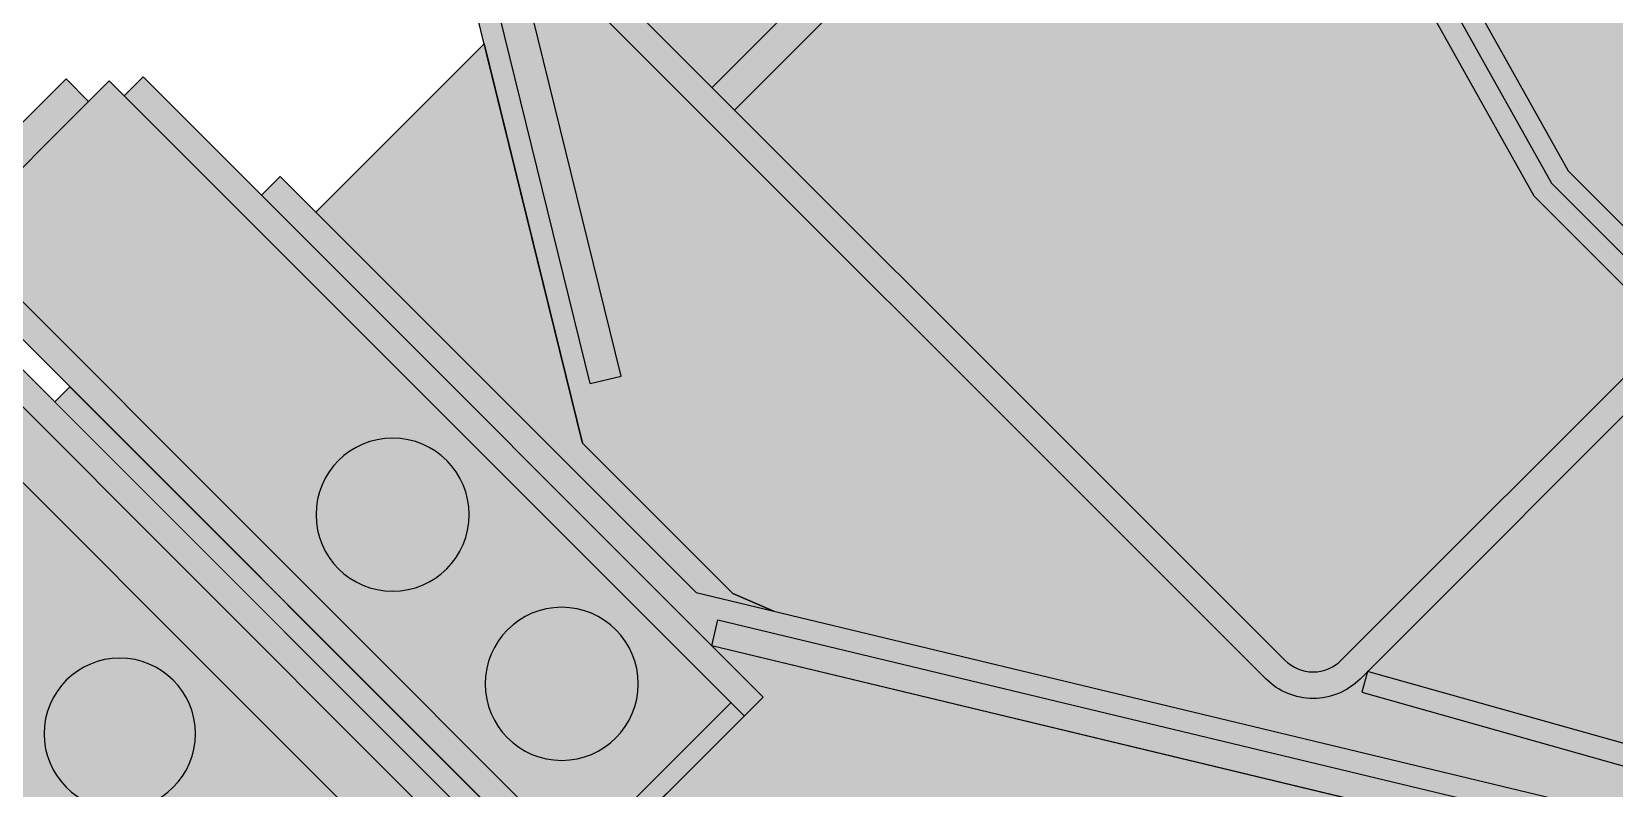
# Model space of a CAD drawing. Header units: millimetres. Extents: x -4300 to 16918, y -16722 to 12457.
# Drawn here: x 5753 to 6349, y 11408 to 11692 of the extents above; entities that cross this region are included whole.
import ezdxf
from ezdxf.enums import TextEntityAlignment as Align

# ---------------------------------------------------------------- set-up
doc = ezdxf.new("R2010")
doc.units = ezdxf.units.MM
doc.set_wipeout_variables(frame=1)
doc.layers.add('Техника KA-1300SL', color=250, linetype='Continuous')
doc.layers.add('Техника KA-1300SL Штрих', color=7, linetype='Continuous', true_color=0xffe79e)
doc.styles.add('arial', font='arial.ttf')

# ---------------------------------------------------------------- blocks, each defined once
blk = doc.blocks.new('KA-1300SL-20231013.110244')
at = {"color": 0, "linetype": 'ByBlock', "lineweight": -2, "transparency": 16777216}
blk.add_wipeout([(375.7105172820875, 2.000000000005457), (244.9999999999991, 59.09985754957415), (235, 59.09985754957415), (235, -834.9999999999927), (10800, -834.9999999999927), (10800, 2.000000000005457)], dxfattribs=at)
blk.add_wipeout([(235.0000000000001, -1100.0358827208324), (336.0986595006398, -1137.506702498634), (336.0986595006398, -1137.506702498634), (362.31247075146194, -1138.0578909556234), (383.2360157149091, -1122.256847471997), (389.87913094075793, -1096.8927640250251), (379.38748692588723, -1072.863758326202), (379.3874869258871, -1072.863758326202), (235.0000000000001, -916.4977650065041), (235.0000000000001, 65.00000000000045), (229.0000000000001, 65.00000000000773), (20, 109.99999999999363), (-136, 110.00000000000819), (-136, 110.00000000000819), (-145.56708580912846, 108.0969883127882), (-153.6776695296652, 102.67766952966804), (-159.0969883127832, 94.56708580912937), (-161.0000000000001, 85.00000000000045), (-161.0000000000001, -1210.3550608977162), (-321.8488701025344, -1238.7170565132687), (-319.7650919706647, -1250.5347495500969), (-306.3224661419662, -1248.1644519242723), (-258.5692172835551, -1518.9865840026246), (-272.01184311199177, -1521.356881627747), (-269.9280649799912, -1533.174574664466), (-136.97901832360367, -1509.7320706789028), (-138.020907389684, -1503.8232241608453), (48.24448814801883, -1470.9796093552204), (48.24448814801883, -1470.9796093552204), (113.41930336732162, -1448.8441153564472), (168.90833350553663, -1408.1169233619057), (209.564495571829, -1352.5758293910503), (231.616582181193, -1287.3727458012913), (235.0000000000001, -1248.4130571736346)], dxfattribs=at)
at = {"layer": 'Техника KA-1300SL Штрих', "transparency": 16777216}
h = blk.add_hatch(color=256, dxfattribs=at)
h.dxf.hatch_style = 1
h.set_gradient(color1=(132, 132, 132), color2=(173, 173, 173), rotation=90.00000000000003, tint=1)
h.paths.add_polyline_path([(10800, 2.000000000007276), (375.7105172820884, 2.000000000007276), (245, 59.09985754957597), (235, 59.09985754957597), (235, -834.9999999999927), (10800, -834.9999999999927)])
at = {"color": 0, "linetype": 'ByBlock', "lineweight": -2, "transparency": 16777216}
blk.add_lwpolyline([(10800, 2.000000000007276), (375.7105172820884, 2.000000000007276), (245, 59.09985754957597), (235, 59.09985754957597), (235, -834.9999999999927), (10800, -834.9999999999927)], close=True, dxfattribs=at)
blk = doc.blocks.new('*U11')
at = {"color": 0, "linetype": 'ByBlock', "lineweight": -2, "transparency": 16777216}
for points in [[(-31.12954282840656, 57.29868490169611, -0.4380989961391097), (-24.10920322019956, 59.48592638766786), (28.59626097405271, 29.0409360264639, -0.3788253508569321), (30.76939122463227, 22.88138177725705)], [(11.98380910720152, 18.43281481949452), (-11.05278267247195, 31.73265417774746, 0.4988806752698235), (-25.83430174706155, 25.24148589671677, 0.1090147046487763), (-25.83430174727982, -25.2414587232488, 0.4976172792737098), (-11.05278267247195, -31.77496071013229), (11.98380910720152, -18.42573202799758, 0.2997912501848894), (16.93332492318586, -8.583145340908231, -0.05852156061447833), (16.92274149486911, 8.583172514903708, 0.2997832348306844), (11.98380910720152, 18.43281481949452)], [(-31.13033125392394, -57.29862272370883, 0.4380989961391097), (-24.11002174267196, -59.48596080885909), (28.5958613675466, -29.04169567407735, 0.3788253508569321), (30.76907637296245, -22.88217132757927)]]:
    blk.add_lwpolyline(points, format="xyb", dxfattribs=at)
blk = doc.blocks.new('*U12')
at = {"color": 0, "linetype": 'ByBlock', "lineweight": -2, "transparency": 16777216}
for p, rotation in [((-84464.70520002277, -24813.85402428783), 299.9999999999998), ((-84375.52993347369, -24814.00224616328), 240), ((-84331.07066410869, -24891.30440332175), 180), ((-84464.96192784184, -24968.31011672934), 59.99999999999997), ((-84375.78666129276, -24968.45833860478), 120)]:
    blk.add_blockref('*U11', p, dxfattribs=dict(at, rotation=rotation))
blk.add_blockref('*U11', (-84509.42119720684, -24891.00795957086), dxfattribs=at)
blk = doc.blocks.new('KA-1300SL-20231013.09413601')
at = {"color": 0, "linetype": 'ByBlock', "lineweight": -2, "transparency": 16777216}
blk.add_wipeout([(142.54761623059025, 55.58036620045766), (112.61859990880018, 103.56664981827981), (67.30222638674077, 137.4023665130572), (12.790183600236489, 152.46445882064734), (-43.46941353229275, 146.6949559022366), (-93.78967742990983, 120.88215917824294), (-131.29522626730812, 78.5529347600521), (-150.8615843591163, 25.490829030415114), (-149.81535191781407, -31.054151570154602), (-128.2994782635125, -83.35612681327692), (-89.2537303056094, -124.26894876248917), (-38.013024935865786, -148.20259759945458), (18.42149383081748, -151.8869598255287), (72.33903843899678, -134.81863193832655), (116.3727217233249, -99.32970169443885), (144.50611288029174, -50.26910920464974), (153.000000000002, -5.684341886080802e-14)], dxfattribs=at)
at = {"layer": 'Техника KA-1300SL Штрих', "true_color": 0xadadad, "transparency": 16777216}
h = blk.add_hatch(color=253, dxfattribs=at)
h.dxf.hatch_style = 1
edge = h.paths.add_edge_path()
edge.add_arc((0, 0), 153.000000000002, 0, 360)
edge = h.paths.add_edge_path(flags=16)
edge.add_line((-77.19145744187699, 18.58103669493721), (-100.2280492215505, 31.88087605319015))
edge.add_arc((-105.1755221950719, 23.07150348761639), 10.10359014523097, 60.68079395264778, 166.7356825242701)
edge.add_arc((-0.6144619756669556, 0.1482354616820488), 117.1467979693553, 167.5569716272217, 192.4430283722829)
edge.add_arc((-105.1492115843414, -22.77272425474873), 10.12972917618016, 193.2428800542245, 299.065805034073)
edge.add_line((-100.2280492215505, -31.6267388346896), (-77.19145744187699, -18.2775101525549))
edge.add_arc((-82.18688606677398, -9.599703651611552), 10.01292329014134, 299.9271270726693, 366.6802098051511)
edge.add_arc((0.8349219088268001, 0.1932922857968795), 73.5844690890839, 173.3368871933395, 186.7337611196643, ccw=False)
edge.add_arc((-82.19777210271917, 9.907614827562503), 10.01456106740666, 353.2549834382153, 420.0063806670689)
edge = h.paths.add_edge_path(flags=16)
edge.add_arc((-115.7860532461219, 55.30329076004578), 5.001424457439126, 59.98847435161258, 154.6211849401665, ccw=False)
edge.add_line((-113.2844697692781, 59.63414826311055), (-60.5790055750258, 29.18915790190658))
edge.add_arc((-62.97399530359047, 24.88106589186523), 4.929060008451142, -22.062747156790124, 60.92908422779419, ccw=False)
edge = h.paths.add_edge_path(flags=16)
edge.add_arc((-115.7868121760592, -55.00684700914642), 5.001424457439487, 205.378026673887, 300.0107372624409)
edge.add_line((-113.2852882917505, -59.3377389334164), (-60.57940518153191, -28.89347379863466))
edge.add_arc((-62.97433563081888, -24.58534883410911), 4.929060008448888, 299.0701273862187, 382.0619587708031)
edge = h.paths.add_edge_path(flags=16)
edge.add_line((-54.68737852740955, -57.55924475234247), (-77.72367316774546, -70.85959877102499))
edge.add_arc((-72.56826922131759, -79.54892233341835), 10.10359014523097, 120.6807939526477, 226.73568252427)
edge.add_arc((-0.435606663396392, -0.4580219497463958), 117.1467979693553, 227.5569716272216, 252.4430283722828)
edge.add_arc((-32.85284807418484, -102.4482505473192), 10.12972917618016, 253.2428800542245, 359.065805034073)
edge.add_line((-22.72446534108278, -102.6134062149649), (-22.76694061090255, -75.98851817608853))
edge.add_arc((-32.77985580229373, -75.97578301756961), 10.01292329014133, 359.9271270726692, 426.680209805151)
edge.add_arc((0.2500649245532003, 0.8197097261183757), 73.5844690890839, 233.33688719333952, 246.7337611196642, ccw=False)
edge.add_arc((-49.67913218294468, -66.23155136165762), 10.01456106740665, 53.25498343821529, 120.0063806670689)
edge = h.paths.add_edge_path(flags=16)
edge.add_arc((-105.7870813341424, -72.62201813505654), 5.001424457439119, 119.98847435161241, 214.6211849401665, ccw=False)
edge.add_line((-108.286922213545, -68.29015454289002), (-55.56805504564386, -37.86837881301843))
edge.add_arc((-53.03463278738962, -42.09654676477891), 4.929060008451144, 37.93725284320982, 120.9290842277943, ccw=False)
edge = h.paths.add_edge_path(flags=16)
edge.add_arc((-10.25607919602933, -127.7777442722581), 5.001424457439493, 265.3780266738869, 360.0107372624407)
edge.add_line((-5.254654826412306, -127.7768070024082), (-5.267220277572854, -66.91004073267489))
edge.add_arc((-10.1956311641734, -66.8300488597915), 4.929060008448895, 359.0701273862187, 442.0619587708031)
edge = h.paths.add_edge_path(flags=16)
edge.add_line((22.50407891446744, -76.14028144727966), (22.50437605380498, -102.7404748242151))
edge.add_arc((32.60725297375426, -102.6204258210347), 10.10359014523097, 180.6807939526478, 286.73568252427)
edge.add_arc((0.1788553122705991, -0.6062574114283876), 117.1467979693553, 287.5569716272216, 312.4430283722828)
edge.add_arc((72.29636351015657, -79.67552629257052), 10.12972917618015, 313.2428800542244, 419.065805034073)
edge.add_line((77.5035838804677, -70.9866673802753), (54.42451683097445, -57.71100802353364))
edge.add_arc((49.40703026448026, -66.37607936595806), 10.01292329014134, 59.92712707266925, 126.6802098051511)
edge.add_arc((-0.5848569842735856, 0.6264174403215534), 73.5844690890839, 293.33688719333946, 306.7337611196642, ccw=False)
edge.add_arc((32.51863991977449, -76.13916618922012), 10.01456106740665, 113.2549834382153, 180.0063806670688)
edge = h.paths.add_edge_path(flags=16)
edge.add_arc((9.998971911979444, -127.9253088951023), 5.00142445743912, 179.9884743516125, 274.62118494016636, ccw=False)
edge.add_line((4.997547555733021, -127.9243028060006), (5.010950529381937, -67.05753671492499))
edge.add_arc((9.939362516200843, -66.97761265664411), 4.929060008451141, 97.93725284320988, 180.9290842277943, ccw=False)
edge = h.paths.add_edge_path(flags=16)
edge.add_arc((105.5307329800299, -72.7708972631117), 5.001424457439494, 325.3780266738869, 420.0107372624407)
edge.add_line((108.0306334653382, -68.43906806899184), (55.31218490395908, -38.01656693404021))
edge.add_arc((52.7787044666455, -42.24470002568238), 4.929060008448885, 59.07012738621867, 142.0619587708031)
edge = h.paths.add_edge_path(flags=16)
edge.add_line((77.19145744187699, -18.58103669493721), (100.2280492215505, -31.88087605319015))
edge.add_arc((105.1755221950719, -23.07150348761639), 10.10359014523097, 240.6807939526478, 346.7356825242701)
edge.add_arc((0.6144619756669556, -0.1482354616820524), 117.1467979693553, 347.5569716272217, 372.4430283722828)
edge.add_arc((105.1492115843414, 22.77272425474873), 10.12972917618016, 13.2428800542245, 119.065805034073)
edge.add_line((100.2280492215505, 31.6267388346896), (77.19145744187699, 18.2775101525549))
edge.add_arc((82.18688606677398, 9.599703651611552), 10.01292329014134, 119.9271270726693, 186.6802098051511)
edge.add_arc((-0.8349219088268001, -0.1932922857968777), 73.5844690890839, -6.663112806660479, 6.733761119664223, ccw=False)
edge.add_arc((82.19777210271917, -9.907614827562503), 10.01456106740666, 173.2549834382154, 240.0063806670689)
edge = h.paths.add_edge_path(flags=16)
edge.add_arc((115.7860532461219, -55.30329076004578), 5.001424457439128, 239.98847435161258, 334.6211849401664, ccw=False)
edge.add_line((113.2844697692781, -59.63414826311055), (60.5790055750258, -29.18915790190658))
edge.add_arc((62.97399530359047, -24.88106589186523), 4.929060008451142, 157.9372528432098, 240.9290842277942, ccw=False)
edge = h.paths.add_edge_path(flags=16)
edge.add_arc((115.7868121760592, 55.00684700914642), 5.001424457439497, 25.37802667388686, 120.0107372624408)
edge.add_line((113.2852882917505, 59.3377389334164), (60.57940518153191, 28.89347379863466))
edge.add_arc((62.97433563081888, 24.58534883410911), 4.929060008448888, 119.0701273862187, 202.0619587708031)
edge = h.paths.add_edge_path(flags=16)
edge.add_line((54.68737852740952, 57.55924475234246), (77.72367316774546, 70.85959877102495))
edge.add_arc((72.56826922131759, 79.5489223334183), 10.10359014523097, 300.6807939526477, 406.73568252427)
edge.add_arc((0.4356066633963067, 0.4580219497464384), 117.1467979693553, 47.55697162722158, 72.44302837228277)
edge.add_arc((32.85284807418487, 102.4482505473193), 10.12972917618015, 73.24288005422444, 179.065805034073)
edge.add_line((22.72446534108281, 102.6134062149649), (22.76694061090255, 75.98851817608856))
edge.add_arc((32.77985580229373, 75.97578301756963), 10.01292329014133, 179.9271270726692, 246.680209805151)
edge.add_arc((-0.2500649245532784, -0.8197097261183188), 73.58446908908388, 53.33688719333941, 66.73376111966422, ccw=False)
edge.add_arc((49.67913218294466, 66.23155136165761), 10.01456106740665, 233.2549834382152, 300.0063806670688)
edge = h.paths.add_edge_path(flags=16)
edge.add_arc((105.7870813341424, 72.62201813505645), 5.001424457439139, -60.011525648387305, 34.62118494016647, ccw=False)
edge.add_line((108.286922213545, 68.29015454288995), (55.56805504564382, 37.86837881301842))
edge.add_arc((53.03463278738959, 42.09654676477889), 4.929060008451137, 217.9372528432096, 300.92908422779414, ccw=False)
edge = h.paths.add_edge_path(flags=16)
edge.add_arc((10.2560791960294, 127.7777442722581), 5.001424457439508, 85.37802667388694, 180.0107372624408)
edge.add_line((5.254654826412349, 127.7768070024082), (5.267220277572846, 66.91004073267493))
edge.add_arc((10.1956311641734, 66.83004885979153), 4.929060008448896, 179.0701273862185, 262.061958770803)
edge = h.paths.add_edge_path(flags=16)
edge.add_line((-22.50407891446744, 76.14028144727963), (-22.50437605380494, 102.7404748242151))
edge.add_arc((-32.60725297375422, 102.6204258210347), 10.10359014523098, 0.6807939526476849, 106.7356825242699)
edge.add_arc((-0.1788553122707199, 0.6062574114283166), 117.1467979693553, 107.5569716272215, 132.4430283722827)
edge.add_arc((-72.29636351015657, 79.67552629257058), 10.12972917618015, 133.2428800542243, 239.0658050340729)
edge.add_line((-77.50358388046772, 70.98666738027536), (-54.42451683097449, 57.71100802353366))
edge.add_arc((-49.40703026448028, 66.37607936595808), 10.01292329014134, 239.9271270726692, 306.6802098051509)
edge.add_arc((0.5848569842734364, -0.6264174403216458), 73.5844690890839, 113.33688719333941, 126.73376111966411, ccw=False)
edge.add_arc((-32.51863991977449, 76.1391661892201), 10.01456106740666, 293.2549834382152, 360.0063806670688)
edge = h.paths.add_edge_path(flags=16)
edge.add_arc((-9.99897191197935, 127.9253088951022), 5.001424457439148, -0.011525648387419096, 94.6211849401663, ccw=False)
edge.add_line((-4.997547555732922, 127.9243028060005), (-5.010950529381958, 67.05753671492492))
edge.add_arc((-9.939362516200864, 66.97761265664404), 4.929060008451141, -82.06274715679018, 0.9290842277943057, ccw=False)
edge = h.paths.add_edge_path(flags=16)
edge.add_arc((-105.5307329800299, 72.77089726311182), 5.001424457439494, 145.3780266738869, 240.0107372624407)
edge.add_line((-108.0306334653382, 68.43906806899196), (-55.31218490395915, 38.01656693404023))
edge.add_arc((-52.77870446664556, 42.2447000256824), 4.929060008448895, 239.0701273862186, 322.061958770803)
at = {"color": 0, "linetype": 'ByBlock', "lineweight": -2, "transparency": 16777216}
for radius in [153.000000000002, 136.6930165093006]:
    blk.add_circle((0, 0), radius, dxfattribs=at)
blk.add_blockref('*U12', (84420.24593065777, 24891.15618144631), dxfattribs=at)
blk = doc.blocks.new('KA-1300SL-20231013.094315')
at = {"color": 0, "linetype": 'ByBlock', "lineweight": -2, "transparency": 16777216}
blk.add_blockref('KA-1300SL-20231013.09413601', (0, 0), dxfattribs=at)
blk.add_wipeout([(279.80263157899026, 12.500000000003638), (359.9999999999991, -119.99999999981992), (359.9999999999991, -199.9999999997617), (245, -489.9999999999018), (245, -517.9999999999945), (10509.50000000078, -517.9999999999945), (10509.50000000078, 12.500000000003638)], dxfattribs=at)
blk.add_wipeout([(90.00000000000352, -926.0000000000002), (90.00000000000352, -881.0000000000005), (65.0000000000037, -881.0000000000005), (65.0000000000037, -668.092666600351), (125.70421493865791, -559.999999999993), (245.00000000000358, -560.0000000000003), (245.00000000000358, -489.9999999998986), (360.00000000000364, -199.99999999976035), (360.00000000000364, -119.99999999981833), (245.00000000000358, 70.00000000000682), (48.507810593586385, 69.99999999999955), (48.507810593586385, 69.99999999999955), (46.82894667951359, 70.14193650059565), (45.19774117923225, 70.56371680837287), (43.66049961284011, 71.2533677191484), (42.26086011804358, 72.19131190553844), (42.26086011804358, 72.19131190553844), (20.00000000000358, 90.00000000000682), (18.733192953430205, 90.00000000000682), (18.726137335721432, 159.64400130478998), (-19.268363960927672, 159.64400130478998), (-19.26836396091312, 90.00000000000682), (-19.999999999996362, 90.00000000005775), (-52.941176470540086, 28.235294117726653), (-52.941176470540086, 28.235294117726653), (-57.3411531317945, 17.663299734620978), (-59.65252830674626, 6.4479350657118175), (-59.791112170772976, -5.002290013675065), (-57.751856927508925, -16.270311042623234), (-57.751856927508925, -16.270311042623234), (25.000000000003695, -309.9999999999932), (25.000000000003695, -559.9999999999059), (-29.999999999996362, -665.0000000000003), (-29.999999999996362, -690.9999999999931), (-34.49999999998181, -691.0000000000003), (-34.49999999998181, -699.5936186135955), (-50.49999999996726, -699.5936186136099), (-50.49999999996726, -866.5068283049189), (-34.49999999998181, -866.5068283049189), (-34.49999999998181, -905.9999999999931), (-29.999999999996362, -905.9999999999931), (-29.999999999996362, -936.999999999993), (-14.986010018485104, -936.999999999993), (-14.986010018485104, -945.3962589237129), (32.992190319000656, -981.415187265295), (32.992190319000656, -981.415187265295), (43.18729272394489, -985.1595235624862), (53.848098862423456, -983.0841007545888), (61.893998382445545, -975.7886454386079), (65.0000000000037, -965.3812960495709), (65.0000000000037, -936.999999999993), (65.0000000000037, -925.9999999999932)], dxfattribs=at)
at = {"layer": 'Техника KA-1300SL Штрих', "transparency": 16777216}
h = blk.add_hatch(color=256, dxfattribs=at)
h.dxf.hatch_style = 1
edge = h.paths.add_edge_path()
edge.add_line((65, -925.9999999999927), (90, -926))
edge.add_line((90, -926), (90, -881))
edge.add_line((90, -881), (65, -881))
edge.add_line((65, -881), (65, -668.0926666003506))
edge.add_line((65, -668.0926666003506), (125.7042149386543, -559.9999999999927))
edge.add_line((125.7042149386543, -559.9999999999927), (245, -560))
edge.add_line((245, -560), (245, -489.9999999998981))
edge.add_line((245, -489.9999999998981), (360, -199.9999999997599))
edge.add_line((360, -199.9999999997599), (360, -119.9999999998181))
edge.add_line((360, -119.9999999998181), (245, 70.00000000000728))
edge.add_line((245, 70.00000000000728), (48.50781059358269, 70))
edge.add_arc((48.50781059349414, 79.9999999998529), 9.999999999852903, 231.3401917458968, 270.0000000005074, ccw=False)
edge.add_line((42.26086011804, 72.1913119055389), (20, 90.00000000000728))
edge.add_line((20, 90.00000000000728), (18.73319295342662, 90.00000000000728))
edge.add_line((18.73319295342662, 90.00000000000728), (18.72613733571779, 159.6440013047904))
edge.add_line((18.72613733571779, 159.6440013047904), (-19.26836396093131, 159.6440013047904))
edge.add_line((-19.26836396093131, 159.6440013047904), (-19.26836396091676, 90.00000000000728))
edge.add_line((-19.26836396091676, 90.00000000000728), (-20, 90.00000000005821))
edge.add_line((-20, 90.00000000005821), (-52.94117647054372, 28.23529411772688))
edge.add_arc((5.047695594839752e-11, -2.972733170736319e-12), 60.00000000004422, 151.92751306408, 195.7340106926718)
edge.add_line((-57.75185692751256, -16.27031104262278), (25, -309.9999999999927))
edge.add_line((25, -309.9999999999927), (25, -559.9999999999054))
edge.add_line((25, -559.9999999999054), (-30, -665))
edge.add_line((-30, -665), (-30, -690.9999999999927))
edge.add_line((-30, -690.9999999999927), (-34.49999999998545, -691))
edge.add_line((-34.49999999998545, -691), (-34.49999999998545, -699.593618613595))
edge.add_line((-34.49999999998545, -699.593618613595), (-50.4999999999709, -699.5936186136096))
edge.add_line((-50.4999999999709, -699.5936186136096), (-50.4999999999709, -866.5068283049186))
edge.add_line((-50.4999999999709, -866.5068283049186), (-34.49999999998545, -866.5068283049186))
edge.add_line((-34.49999999998545, -866.5068283049186), (-34.49999999998545, -905.9999999999927))
edge.add_line((-34.49999999998545, -905.9999999999927), (-30, -905.9999999999927))
edge.add_line((-30, -905.9999999999927), (-30, -936.9999999999927))
edge.add_line((-30, -936.9999999999927), (-14.98601001848874, -936.9999999999927))
edge.add_line((-14.98601001848874, -936.9999999999927), (-14.98601001848874, -945.3962589237126))
edge.add_line((-14.98601001848874, -945.3962589237126), (32.99219031899702, -981.4151872652947))
edge.add_arc((44.79891401125109, -965.0195783883411), 20.20432416071552, 234.2417739831394, 358.9741798601409)
edge.add_line((65, -965.3812960495707), (65, -936.9999999999927))
edge.add_line((65, -936.9999999999927), (65, -925.9999999999927))
edge = h.paths.add_edge_path(flags=16)
edge.add_arc((44.79891401124769, -965.0195783883355), 14.65398759069567, 0, 360)
at = {"layer": 'Техника KA-1300SL Штрих', "true_color": 0xadadad, "transparency": 16777216}
h = blk.add_hatch(color=253, dxfattribs=at)
h.dxf.hatch_style = 1
h.paths.add_polyline_path([(10509.50000000077, 12.50000000000728), (279.8026315789903, 12.50000000000728), (360, -119.9999999998181), (360, -199.9999999997599), (245, -489.9999999998981), (245, -517.9999999999927), (10509.50000000077, -517.9999999999927)])
at = {"color": 0, "linetype": 'ByBlock', "lineweight": -2, "transparency": 16777216}
for points in [[(245, -560), (245, -489.9999999998981), (360, -199.9999999997599), (360, -119.9999999998181), (245, 70.00000000000728)], [(-57.75185692751256, -16.27031104262278), (25, -309.9999999999927), (25, -559.9999999999054)], [(-27.70688272616826, -64.66819650826801), (-35.3904503978556, -66.84132675885121), (32.76681655213179, -308.7784575782316), (32.76328874328465, -561.8458253141325), (-29.36142507604382, -680.3802026184676), (-22.23525120239356, -684.1196799977115), (40.77494263788685, -563.8037592249639), (40.78199825556658, -307.6636699821502), (-27.70688272616826, -64.66819650826801)], [(-25.6748648295179, -59.85626523912288), (-25.6748648295179, -71.85081532349068), (230.7439213123143, -71.85081532349068)], [(59.76160985966271, -59.85979304797365), (230.7439213123143, -59.85979304797365)], [(58.73148967594898, -936.9999999999927), (58.73148967594898, -790.9946490582734), (56.76650014740881, -791.0017046759604), (56.76650014740881, -668.0926666004088), (65, -668.0926666004088), (57.76487005149829, -664.0711423125722), (211.7184481932054, -389.85456053085), (218.7493712279393, -393.7951230144499), (125.7042149386543, -559.9999999999927)]]:
    blk.add_lwpolyline(points, dxfattribs=at)
for points in [[(342.1380135076033, -106.1799232267185), (246.0405004787317, 52.50091877176237, 0.2623283119862033), (228.9447387996624, 62.1459481631282), (-10.27597920650442, 62.1459481631282), (-10.27597920650442, 50.14081465221898)], [(342.1380135076033, -106.1799232267185), (331.87561756777, -112.4170892705952), (236.9810873561801, 44.35520814093252, 0.2634550839755456), (226.7081079898053, 50.14081465221898), (-10.27597920650442, 50.14081465221898)], [(233.7425588334008, 47.86890575388315), (230.7439213123143, 47.86890575388315), (230.7439213123143, -364.8741460757374, -0.4150989373929513), (215.7260390449082, -379.860278063501), (40.78199825556658, -379.860278063501), (40.78199825556658, -389.8686717662458), (215.722511236032, -389.8686717662458, 0.4144315572986084), (240.7346759708162, -364.8741460757374), (240.7346759708162, 37.86051205113472)]]:
    blk.add_lwpolyline(points, format="xyb", dxfattribs=at)
blk.add_lwpolyline([(10509.50000000077, 12.50000000000728), (279.8026315789903, 12.50000000000728), (360, -119.9999999998181), (360, -199.9999999997599), (245, -489.9999999998981), (245, -517.9999999999927), (10509.50000000077, -517.9999999999927)], close=True, dxfattribs=at)
blk = doc.blocks.new('KA-1300SL-20231013.092651')
at = {"color": 0, "linetype": 'ByBlock', "lineweight": -2, "transparency": 16777216}
blk.add_wipeout([(-245.99999999999994, -1082.499999999996), (-224.00000000000006, -1082.5000000000032), (-224.00000000000006, -1027.499999999996), (-245.99999999999994, -1027.499999999996), (-245.99999999999994, -654.858484731008), (-254.40036675921863, -654.858484731008), (-51, -322.8702358642545), (-51, -350.178828904674), (51, -350.178828904674), (51, -19.999999999995907), (41.00000000000006, -19.999999999995907), (41.00000000000006, -11.999999999996135), (30.00000000000003, -12.000000000003183), (30.00000000000003, 4.092726157978177e-12), (-29.999999999999943, -3.183231456205249e-12), (-29.999999999999943, -11.999999999996135), (-40.99999999999997, -12.000000000003183), (-40.99999999999997, -19.999999999995907), (-51, -20.000000000003183), (-51, -82.99999999999591), (-60.99999999999994, -83.00000000000341), (-61.000000000029104, -304.50000000003956), (-348.9999999999999, -774.5571428571599), (-348.9999999999999, -797.03144821645), (-362, -797.0314482164644), (-362, -1028.0239318420822), (-348.9999999999999, -1028.0239318420822), (-348.9999999999999, -1062.499999999996), (-341, -1062.499999999996), (-341, -1093.499999999996), (-325.993065636183, -1093.4999999999886), (-325.993065636183, -1102.1983132971613), (-277.9795872102405, -1138.2172416387434), (-277.9795872102405, -1138.2172416387434), (-267.78842532494383, -1141.972929998276), (-257.1271256099471, -1139.898884672528), (-249.08719217912835, -1132.5965257348794), (-246.00000000000006, -1122.1833504230267), (-245.99999999999994, -1122.1833504230267), (-245.99999999999994, -1093.499999999996)], dxfattribs=at)
blk.add_lwpolyline([(-30, -11.99999999999636), (30, -12)], dxfattribs=at)
blk.add_wipeout([(-214.3569621794013, -589.4999999999982), (-51, -322.8702358642586), (-51, -350.1788289046781), (51.00000000000091, -350.1788289046781), (51.00000000000091, -83), (10078.999999999996, -83), (10078.999999999996, -589.4999999999982)], dxfattribs=at)
at = {"layer": 'Техника KA-1300SL Штрих', "transparency": 16777216}
h = blk.add_hatch(color=256, dxfattribs=at)
h.dxf.hatch_style = 1
edge = h.paths.add_edge_path()
edge.add_line((-246, -1093.499999999996), (-246, -1082.499999999996))
edge.add_line((-246, -1082.499999999996), (-224, -1082.500000000004))
edge.add_line((-224, -1082.500000000004), (-224, -1027.499999999996))
edge.add_line((-224, -1027.499999999996), (-246, -1027.499999999996))
edge.add_line((-246, -1027.499999999996), (-246, -654.8584847310085))
edge.add_line((-246, -654.8584847310085), (-254.4003667592187, -654.8584847310085))
edge.add_line((-254.4003667592187, -654.8584847310085), (-51, -322.8702358642549))
edge.add_line((-51, -322.8702358642549), (-51, -350.1788289046744))
edge.add_line((-51, -350.1788289046744), (51, -350.1788289046744))
edge.add_line((51, -350.1788289046744), (51, -19.99999999999636))
edge.add_line((51, -19.99999999999636), (41, -19.99999999999636))
edge.add_line((41, -19.99999999999636), (41, -11.99999999999636))
edge.add_line((41, -11.99999999999636), (30, -12.00000000000364))
edge.add_line((30, -12.00000000000364), (30, 3.637978807091713e-12))
edge.add_line((30, 3.637978807091713e-12), (-30, -3.637978807091713e-12))
edge.add_line((-30, -3.637978807091713e-12), (-30, -11.99999999999636))
edge.add_line((-30, -11.99999999999636), (-41, -12.00000000000364))
edge.add_line((-41, -12.00000000000364), (-41, -19.99999999999636))
edge.add_line((-41, -19.99999999999636), (-51, -20.00000000000364))
edge.add_line((-51, -20.00000000000364), (-51, -82.99999999999636))
edge.add_line((-51, -82.99999999999636), (-61, -83.00000000000364))
edge.add_line((-61, -83.00000000000364), (-61.0000000000291, -304.50000000004))
edge.add_line((-61.0000000000291, -304.50000000004), (-349, -774.5571428571602))
edge.add_line((-349, -774.5571428571602), (-349, -797.0314482164504))
edge.add_line((-349, -797.0314482164504), (-362, -797.0314482164649))
edge.add_line((-362, -797.0314482164649), (-362, -1028.023931842083))
edge.add_line((-362, -1028.023931842083), (-349, -1028.023931842083))
edge.add_line((-349, -1028.023931842083), (-349, -1062.499999999996))
edge.add_line((-349, -1062.499999999996), (-341, -1062.499999999996))
edge.add_line((-341, -1062.499999999996), (-341, -1093.499999999996))
edge.add_line((-341, -1093.499999999996), (-325.993065636183, -1093.499999999989))
edge.add_line((-325.993065636183, -1093.499999999989), (-325.993065636183, -1102.198313297162))
edge.add_line((-325.993065636183, -1102.198313297162), (-277.9795872102404, -1138.217241638744))
edge.add_arc((-266.1671173385524, -1121.868626142309), 20.16957295333278, 234.1505183002992, 359.1059253025603)
edge.add_line((-246, -1122.183350423027), (-246, -1093.499999999996))
edge = h.paths.add_edge_path(flags=16)
edge.add_arc((-266.1671173385548, -1121.868626142306), 14.61327394050578, 0, 360)
at = {"layer": 'Техника KA-1300SL Штрих', "true_color": 0xadadad, "transparency": 16777216}
h = blk.add_hatch(color=253, dxfattribs=at)
h.dxf.hatch_style = 1
h.paths.add_polyline_path([(10079, -589.4999999999964), (-214.3569621794013, -589.4999999999964), (-51, -322.8702358642549), (-51, -350.1788289046744), (51, -350.1788289046744), (51, -82.99999999999636), (10079, -82.99999999999636)])
at = {"color": 0, "linetype": 'ByBlock', "lineweight": -2, "transparency": 16777216}
for points in [[(-254.4003667592187, -654.8584847310085), (-51, -322.8702358642549), (-51, -350.1788289046744), (51, -350.1788289046744), (51, -19.99999999999636), (41, -19.99999999999636), (41, -11.99999999999636), (30, -12.00000000000364), (30, 3.637978807091713e-12), (-30, -3.637978807091713e-12), (-30, -11.99999999999636), (-41, -12.00000000000364), (-41, -19.99999999999636), (-51, -20.00000000000364), (-51, -82.99999999999636), (-61, -83.00000000000364), (-61.0000000000291, -304.50000000004), (-349, -774.5571428571602)], [(-41, -19.99999999998909), (-41, -350.1788289046744)], [(41, -19.99999999998909), (41, -350.1788289046744)], [(10079, -589.4999999999964), (-214.3569621794013, -589.4999999999964), (-51, -322.8702358642549), (-51, -350.1788289046744), (51, -350.1788289046744), (51, -82.99999999999636), (10079, -82.99999999999636), (10079, -589.4999999999964)], [(-51, -82.99999999998909), (-51, -350.1788289046744), (51, -350.1788289046744), (51, -82.99999999998909)], [(-41, -343.1690727230161), (41, -343.1690727230161)]]:
    blk.add_lwpolyline(points, dxfattribs=at)
blk.add_lwpolyline([(-59.53414965351112, -317.6417105226865), (-339.5315763047984, -774.6615747367614), (-331.0021882930305, -779.8872887405814), (-51, -322.8702358642549)], close=True, dxfattribs=at)
for centre in [(-0.8966866520058829, -202.974628963213), (-0.8966866520058829, -293.0515452713553)]:
    blk.add_circle(centre, 28.82120925471227, dxfattribs=at)
blk = doc.blocks.new('KA-1300SL-20231012.174536')
at = {"color": 0, "linetype": 'ByBlock', "lineweight": -2, "transparency": 16777216}
blk.add_wipeout([(513.1021025695081, 1000.7146555162308), (523, 971.5302959176679), (523, 961.5302959177116), (425, 961.5302959177116), (425, 724.7146555162308), (334.04916004608094, 724.7146555162308), (334.04916004608094, 681.0263868346065), (314.00000000001364, 681.0263868346065), (314.00042148483044, 692.3662219825619), (195.30489175606635, 517.7146555162308), (10323.992989593067, 517.7146555162308), (10323.992989593067, 1000.7146555162308)], dxfattribs=at)
blk.add_wipeout([(522.9999999999995, 961.5302959177134), (522.9999999999995, 971.5302959176702), (513.1021025695077, 1000.7146555162335), (475.28679400427745, 1112.2146555162326), (313.99999999999955, 1112.2146555162326), (313.99999999999955, 1000.7146555162335), (304, 1000.7146555162258), (304, 712.7146555162471), (24, 300.7146555162253), (24, 272.71465551623214), (16, 272.7146555162253), (16, 257.3820679632704), (0, 257.3820679632631), (0, 0), (16, 0), (16, -37.2853444837674), (24, -37.2853444837674), (24, -68.2853444837674), (40.05920966938629, -68.2853444837674), (40.05920966938629, -78.4826357429115), (88.03741000685841, -114.50156408449766), (88.03741000685841, -114.50156408449766), (98.22918600531102, -118.25884260131261), (108.89252556521387, -116.1893911556972), (116.93901714718731, -108.89258273853557), (120.03816407018121, -98.48178410417404), (120.03816407018121, -98.48178410417268), (120.03816407018121, -70.50625993681024), (119, -68.2853444837674), (119, -57.28534448376786), (119, -57.28534448376786), (119, 390.01743493476897), (108.66031311977713, 390.2236588525443), (314.00042148483044, 692.3662219825637), (314.000000000015, 681.0263868346087), (334.0491600460814, 681.0263868346087), (334.0491600460814, 724.7146555162321), (425, 724.7146555162321), (425, 961.5302959177134)], dxfattribs=at)
at = {"layer": 'Техника KA-1300SL Штрих', "transparency": 16777216}
h = blk.add_hatch(color=256, dxfattribs=at)
h.dxf.hatch_style = 1
edge = h.paths.add_edge_path()
edge.add_line((425, 724.7146555162326), (425, 961.5302959177134))
edge.add_line((425, 961.5302959177134), (523, 961.5302959177134))
edge.add_line((523, 961.5302959177134), (523, 971.5302959176697))
edge.add_line((523, 971.5302959176697), (513.1021025695081, 1000.714655516233))
edge.add_line((513.1021025695081, 1000.714655516233), (475.2867940042779, 1112.214655516233))
edge.add_line((475.2867940042779, 1112.214655516233), (314, 1112.214655516233))
edge.add_line((314, 1112.214655516233), (314, 1000.714655516233))
edge.add_line((314, 1000.714655516233), (304, 1000.714655516225))
edge.add_line((304, 1000.714655516225), (304, 712.7146555162471))
edge.add_line((304, 712.7146555162471), (24, 300.7146555162253))
edge.add_line((24, 300.7146555162253), (24, 272.7146555162326))
edge.add_line((24, 272.7146555162326), (16, 272.7146555162253))
edge.add_line((16, 272.7146555162253), (16, 257.3820679632699))
edge.add_line((16, 257.3820679632699), (0, 257.3820679632627))
edge.add_line((0, 257.3820679632627), (0, 0))
edge.add_line((0, 0), (16, 0))
edge.add_line((16, 0), (16, -37.2853444837674))
edge.add_line((16, -37.2853444837674), (24, -37.2853444837674))
edge.add_line((24, -37.2853444837674), (24, -68.2853444837674))
edge.add_line((24, -68.2853444837674), (40.0592096693872, -68.2853444837674))
edge.add_line((40.0592096693872, -68.2853444837674), (40.0592096693872, -78.48263574291195))
edge.add_line((40.0592096693872, -78.48263574291195), (88.03741000685841, -114.5015640844977))
edge.add_arc((99.8573506186429, -98.14092783476426), 20.1836917971466, 234.1533132396994, 359.0323596761232)
edge.add_line((120.0381640701817, -98.48178410417313), (120.0381640701817, -70.50625993681024))
edge.add_line((120.0381640701817, -70.50625993681024), (119, -68.2853444837674))
edge.add_line((119, -68.2853444837674), (119, -57.2853444837674))
edge.add_line((119, -57.2853444837674), (119, 390.017434934769))
edge.add_line((119, 390.017434934769), (108.6603131197771, 390.2236588525448))
edge.add_line((108.6603131197771, 390.2236588525448), (314.0004214848304, 692.3662219825637))
edge.add_line((314.0004214848304, 692.3662219825637), (314.0000000000146, 681.0263868346083))
edge.add_line((314.0000000000146, 681.0263868346083), (334.0491600460809, 681.0263868346083))
edge.add_line((334.0491600460809, 681.0263868346083), (334.0491600460809, 724.7146555162326))
edge.add_line((334.0491600460809, 724.7146555162326), (425, 724.7146555162326))
edge = h.paths.add_edge_path(flags=16)
edge.add_arc((99.8573506186367, -98.14092783477099), 14.8149962347785, 0, 360)
at = {"color": 0, "linetype": 'ByBlock', "lineweight": -2, "transparency": 16777216}
for points in [[(425, 724.7146555162326), (425, 961.5302959177134), (523, 961.5302959177134), (523, 971.5302959176697), (513.1021025695081, 1000.714655516233), (475.2867940042779, 1112.214655516233), (314, 1112.214655516233), (314, 1000.714655516233), (304, 1000.714655516225), (304, 712.7146555162471), (24, 300.7146555162253)], [(334.0491600460809, 1106.049741265317), (334.0491600460809, 724.7146555162326)], [(314, 1000.714655516233), (314.0000000000146, 681.0263868346083), (334.0491600460809, 681.0263868346083), (334.0491600460809, 724.7146555162326)]]:
    blk.add_lwpolyline(points, dxfattribs=at)
blk.add_lwpolyline([(119, -57.2853444837674, 3.642919299551295e-17), (119, 390.017434934769), (108.6603131197771, 390.2236588525448), (314.0004214848304, 692.3662219825637), (314.0000000000146, 681.0263868346083), (334.0491600460809, 681.0263868346083), (334.0491600460809, 724.7146555162326), (425, 724.7146555162326)], format="xyb", dxfattribs=at)
blk.add_circle((375.0750930751965, 873.5637812490568), 28.50277299191857, dxfattribs=at)
blk = doc.blocks.new('KA-1300SL-20231012.171958')
at = {"color": 0, "linetype": 'ByBlock', "lineweight": -2, "transparency": 16777216}
blk.add_wipeout([(50.999999999999886, -259.39626603808233), (51.02360345498147, -259.39626603808233), (366.0124721949394, -725.4880752691242), (355.99999999999955, -725.4880752691242), (355.99999999999955, -1148.5), (333.9999999999998, -1148.5), (333.9999999999998, -1203.5), (355.99999999999955, -1203.5), (355.99999999999955, -1214.5), (450.9999999999998, -1214.5), (450.9999999999998, -1183.5), (458.9999999999999, -1183.5), (458.9999999999999, -1145.7917333615915), (475, -1145.7917333615987), (475, -857.791043613528), (458.9999999999999, -857.791043613528), (458.9999999999999, -843.5), (450.9999999999998, -843.5), (450.9999999999998, -815.5000000000073), (60.99999999999983, -238.49999999999977), (60.99999999999983, -83), (50.999999999999886, -83), (50.999999999999886, -20.000000000000227), (40.999999999999886, -20.000000000000227), (40.999999999999886, -12), (30, -12), (30, 0), (-30.000000000000227, 0), (-30.000000000000227, -12), (-41, -12), (-41, -20.000000000000227), (-51, -20.000000000000227), (-51, -350.00926830455865), (50.999999999999886, -350.00926830455865)], dxfattribs=at)
blk = doc.blocks.new('*U75')
at = {"color": 0, "linetype": 'ByBlock', "lineweight": -2, "transparency": 16777216, "xscale": -1, "rotation": 45}
blk.add_blockref('KA-1300SL-20231013.110244', (6343.860018001264, 12073.86001800127), dxfattribs=at)
blk.add_blockref('KA-1300SL-20231013.094315', (6129.960216692877, 11876.93077944136), dxfattribs=at)
blk.add_blockref('KA-1300SL-20231013.092651', (5744.587020945663, 11653.48503658586), dxfattribs=at)
blk.add_blockref('KA-1300SL-20231012.174536', (6668.940109665425, 11075.60435643492), dxfattribs=at)
at = {"color": 0, "linetype": 'ByBlock', "lineweight": -2, "transparency": 16777216, "rotation": 45.00000000000001}
blk.add_blockref('KA-1300SL-20231012.171958', (5464.572735595791, 11438.52457510515), dxfattribs=at)
at = {"layer": 'Defpoints', "color": 250, "linetype": 'ByBlock', "lineweight": -2, "transparency": 16777216, "style": 'arial', "width": 0.75}
blk.add_attdef('МАРКА', text='', height=250, rotation=45, dxfattribs=at).set_placement((5285.903167454881, 9967.29847344368), align=Align.MIDDLE_CENTER)

msp = doc.modelspace()

# ---------------------------------------------------------------- block references
at = {"layer": 'Техника KA-1300SL', "transparency": 33554687}
msp.add_blockref('*U75', (0, 0), dxfattribs=at)

doc.saveas('drawing.dxf')
